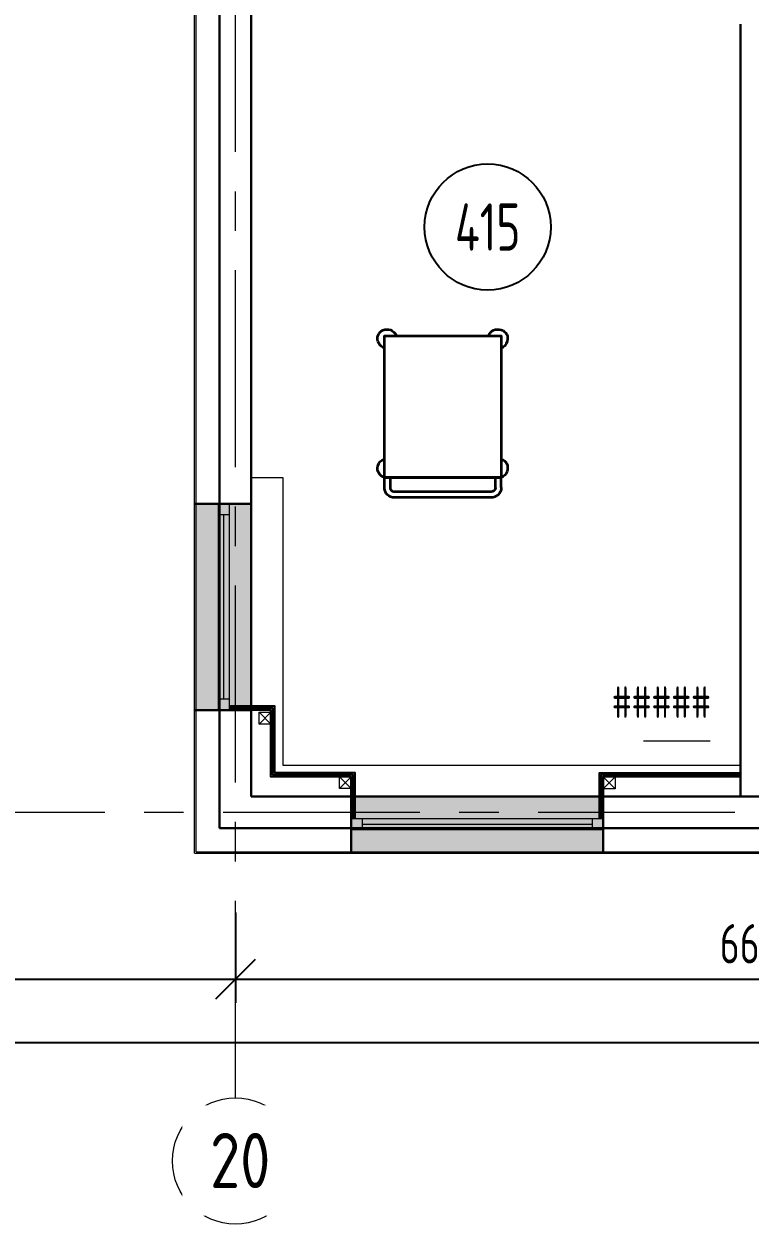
# Model space of a CAD drawing. Header units: millimetres. Extents: x -13407 to 8937287, y -2611 to 109271.
# Drawn here: x 54173 to 58782, y -2611 to 5000 of the extents above; entities that cross this region are included whole.
import ezdxf
from ezdxf import colors
from ezdxf.entities.mleader import LeaderData, LeaderLine
from ezdxf.enums import TextEntityAlignment as Align
from ezdxf.math import Vec2, Vec3

# ---------------------------------------------------------------- set-up
doc = ezdxf.new("R2010")
doc.units = ezdxf.units.MM
doc.linetypes.add('CENTER', pattern=[2, 1.25, -0.25, 0.25, -0.25])
for name, color, linetype, lineweight in [('_0', 250, 'Continuous', 9), ('_ТХ_обор_комп принт', 30, 'Continuous', 13), ('АР_Маркер экспликации', 239, 'Continuous', 13), ('АР_Навесной фасад', 5, 'Continuous', 5), ('АР_Номер помещения', 1, 'Continuous', 25), ('АР_Окна БЛОК', 250, 'Continuous', 13), ('АР_Оси', 193, 'Continuous', 9), ('АР_Оси размеры', 164, 'Continuous', 9), ('АР_Отметки', 250, 'Continuous', 15), ('АР_Перегородки газоблок', 165, 'Continuous', 30), ('АР_Подоконники', 163, 'Continuous', 9), ('АР_Помещения_площадь', 19, 'Continuous', 9), ('АР_Сущ Несущая стена', 202, 'Continuous', 30), ('СТЕНЫ кирпич ЛИДЕР', 250, 'Continuous', 15)]:
    doc.layers.add(name, color=color, linetype=linetype, lineweight=lineweight)
doc.styles.add('ISOCPEUR', font='isocpeur.ttf', dxfattribs={"width": 0.7})
doc.styles.get("Standard").update_dxf_attribs({"font": 'arial.ttf'})
doc.styles.add('ГОСТ 2.304', font='isocpeur.ttf', dxfattribs={"width": 0.7})
doc.dimstyles.new('СПДС', dxfattribs={"dimscale": 100, "dimtxt": 2.5, "dimasz": 2.5, "dimexe": 1.5, "dimexo": 0, "dimgap": 1, "dimtad": 1, "dimdec": 0, "dimrnd": 1, "dimtxsty": 'ГОСТ 2.304', "dimblk": 'OBLIQUE', "dimcen": 2.5, "dimdle": 1.5, "dimadec": 0, "dimazin": 2, "dimtfac": 0.75, "dimtdec": 0, "dimtmove": 1, "dimatfit": 3, "dimfxl": 1, "dimtolj": 1, "dimarcsym": 1})

# ---------------------------------------------------------------- blocks, each defined once
blk = doc.blocks.new('*U58')
at = {"true_color": 0xffffff}
h = blk.add_hatch(color=7, dxfattribs=at)
h.dxf.hatch_style = 1
h.paths.add_polyline_path([(-1600, -140), (0, -140), (0, 220), (-1600, 220)])
at = {"lineweight": 30}
for p, q in [((-1600, -140), (-1600, 220)), ((0, -140), (0, 220))]:
    blk.add_line(p, q, dxfattribs=at)
for p, q in [((0, 220), (-1600, 220)), ((-1600, 70), (0, 70)), ((-1600, 0), (0, 0)), ((-1530, 0), (-1530, 70)), ((-1530, 35), (-70, 35)), ((-70, 0), (-70, 70)), ((-1600, -140), (0, -140)), ((-1600, -140), (-1600, -140)), ((-1600, -140), (-1600, -140)), ((0, -140), (0, -140)), ((0, -140), (0, -140))]:
    blk.add_line(p, q)
blk = doc.blocks.new('*U59')
at = {"true_color": 0xffffff}
h = blk.add_hatch(color=7, dxfattribs=at)
h.dxf.hatch_style = 1
h.paths.add_polyline_path([(-1310, -140), (0, -140), (0, 220), (-1310, 220)])
at = {"lineweight": 30}
for p, q in [((-1310, -140), (-1310, 220)), ((0, -140), (0, 220))]:
    blk.add_line(p, q, dxfattribs=at)
for p, q in [((0, 220), (-1310, 220)), ((-1310, 70), (0, 70)), ((-1310, 0), (0, 0)), ((-1240, 0), (-1240, 70)), ((-1240, 35), (-70, 35)), ((-70, 0), (-70, 70)), ((-1310, -140), (0, -140)), ((-1310, -140), (-1310, -140)), ((-1310, -140), (-1310, -140)), ((0, -140), (0, -140)), ((0, -140), (0, -140))]:
    blk.add_line(p, q)
blk = doc.blocks.new('_Oblique')
at = {"color": 0, "linetype": 'ByBlock', "lineweight": -2}
blk.add_line((-0.5, -0.5), (0.5, 0.5), dxfattribs=at)
blk = doc.blocks.new('*D169')
at = {"layer": 'АР_Оси размеры', "color": 0, "lineweight": -2, "ltscale": 100, "transparency": 16777216}
for p, q in [((51365, -636.5), (51365, -1208.6)), ((55515, -636.5), (55515, -1208.6)), ((51215, -1058.6), (55665, -1058.6))]:
    blk.add_line(p, q, dxfattribs=at)
at = {"layer": 'АР_Оси размеры', "color": 0, "lineweight": -2, "ltscale": 100, "transparency": 16777216, "xscale": 250, "yscale": 250, "zscale": 250, "rotation": 180}
blk.add_blockref('_Oblique', (51365, -1058.6), dxfattribs=at)
at = {"layer": 'АР_Оси размеры', "color": 0, "lineweight": -2, "ltscale": 100, "transparency": 16777216, "xscale": 250, "yscale": 250, "zscale": 250}
blk.add_blockref('_Oblique', (55515, -1058.6), dxfattribs=at)
at = {"layer": 'АР_Оси размеры', "color": 0, "ltscale": 100, "transparency": 16777216, "insert": (53440, -833.6), "char_height": 250, "attachment_point": 5, "style": 'ГОСТ 2.304'}
blk.add_mtext('\\A1;4150', dxfattribs=at)
blk = doc.blocks.new('*D170')
at = {"layer": 'АР_Оси размеры', "color": 0, "lineweight": -2, "ltscale": 100, "transparency": 16777216}
for p, q in [((55515, -636.5), (55515, -1208.6)), ((62165, -636.5), (62165, -1208.6)), ((55365, -1058.6), (62315, -1058.6))]:
    blk.add_line(p, q, dxfattribs=at)
at = {"layer": 'АР_Оси размеры', "color": 0, "lineweight": -2, "ltscale": 100, "transparency": 16777216, "xscale": 250, "yscale": 250, "zscale": 250, "rotation": 180}
blk.add_blockref('_Oblique', (55515, -1058.6), dxfattribs=at)
at = {"layer": 'АР_Оси размеры', "color": 0, "lineweight": -2, "ltscale": 100, "transparency": 16777216, "xscale": 250, "yscale": 250, "zscale": 250}
blk.add_blockref('_Oblique', (62165, -1058.6), dxfattribs=at)
at = {"layer": 'АР_Оси размеры', "color": 0, "ltscale": 100, "transparency": 16777216, "insert": (58840, -833.6), "char_height": 250, "attachment_point": 5, "style": 'ГОСТ 2.304'}
blk.add_mtext('\\A1;6650', dxfattribs=at)
blk = doc.blocks.new('*D159')
at = {"layer": 'АР_Оси размеры', "color": 0, "lineweight": -2, "ltscale": 100, "transparency": 16777216}
for p, q in [((0, -1786.3), (0, -1310.7)), ((68415, -1786.3), (68415, -1310.7)), ((-150, -1460.7), (68565, -1460.7))]:
    blk.add_line(p, q, dxfattribs=at)
at = {"layer": 'АР_Оси размеры', "color": 0, "lineweight": -2, "ltscale": 100, "transparency": 16777216, "xscale": 250, "yscale": 250, "zscale": 250, "rotation": 180}
blk.add_blockref('_Oblique', (0, -1460.7), dxfattribs=at)
at = {"layer": 'АР_Оси размеры', "color": 0, "lineweight": -2, "ltscale": 100, "transparency": 16777216, "xscale": 250, "yscale": 250, "zscale": 250}
blk.add_blockref('_Oblique', (68415, -1460.7), dxfattribs=at)
at = {"layer": 'АР_Оси размеры', "color": 0, "ltscale": 100, "transparency": 16777216, "insert": (34207.5, -1235.7), "char_height": 250, "attachment_point": 5, "style": 'ГОСТ 2.304'}
blk.add_mtext('\\A1;68415', dxfattribs=at)
blk = doc.blocks.new('*U45')
at = {"layer": 'АР_Номер помещения', "color": 7}
blk.add_circle((-22963.3, 545), 400, dxfattribs=at)
at = {"layer": 'АР_Помещения_площадь', "color": 7}
blk.add_line((-21551, -2715.4), (-21973.3, -2715.4), dxfattribs=at)
at = {"color": 7, "style": 'ISOCPEUR', "width": 0.7, "flags": 1}
blk.add_attdef('КАТЕГОРИЯ', (-499.2, -2092.2), '', height=250, dxfattribs=at)
at = {"layer": 'АР_Номер помещения', "color": 7, "style": 'ISOCPEUR', "width": 0.7}
blk.add_attdef('НОМЕР_ПОМЕЩЕНИЯ', text='', height=300, dxfattribs=at).set_placement((-22963.3, 545), align=Align.MIDDLE_CENTER)
at = {"layer": 'АР_Помещения_площадь', "color": 7, "lineweight": 30, "width": 0.7, "flags": 104}
blk.add_attdef('ИМЯ_ПОМЕЩЕНИЯ', text='', height=100, dxfattribs=at).set_placement((157.6, 1217.1), align=Align.MIDDLE_CENTER)
at = {"layer": 'АР_Помещения_площадь', "color": 7, "style": 'ISOCPEUR', "width": 0.7}
blk.add_attdef('ПЛОЩАДЬ_ПОМЕЩЕНИЯ', text='', height=200, dxfattribs=at).set_placement((-21546.1, -2468.9), align=Align.MIDDLE_RIGHT)
blk = doc.blocks.new('_DotSmall')
at = {"color": 0, "linetype": 'ByBlock', "const_width": 0.5}
blk.add_lwpolyline([(-0.0625, 0, 1), (0.0625, 0, 1)], format="xyb", close=True, dxfattribs=at)
blk = doc.blocks.new('A$Ce02d65bd')
at = {"ltscale": 100}
for points in [[(0, 0), (0, 75), (75, 75), (75, 0), (0, 0)], [(0, 0), (75, 75)], [(0, 75), (75, 0)]]:
    blk.add_lwpolyline(points, dxfattribs=at)
blk = doc.blocks.new('У063-2')
at = {"layer": '_ТХ_обор_комп принт', "lineweight": 35}
blk.add_lwpolyline([(68857.7, 41841.1), (68857.7, 41100.3), (67958.2, 41100.3), (67958.2, 41841.1)], close=True, dxfattribs=at)
for points in [[(68857.7, 41100.3), (68857.7, 41841.1)], [(68921.2, 41841.1), (68857.7, 41841.1)], [(68921.2, 41804.1), (68857.7, 41804.1)], [(68947.7, 41777.6), (68947.7, 41158.5)], [(68984.7, 41777.6), (68984.7, 41158.5)], [(68921.2, 41137.3), (68857.7, 41137.3)], [(68921.2, 41100.3), (68857.7, 41100.3)]]:
    blk.add_lwpolyline(points, dxfattribs=at)
for points, knots in [([(67958.2, 41761.8), (67926.4, 41772.3), (67910.5, 41804.1), (67921.1, 41841.1), (67931.7, 41872.9), (67963.4, 41888.8), (67995.2, 41878.2), (68016.4, 41872.9), (68032.2, 41857), (68037.5, 41841.1)], [0, 0, 0, 0, 1, 1, 1, 2, 2, 2, 3, 3, 3, 3]), ([(68741.3, 41841.1), (68751.9, 41872.9), (68783.7, 41888.8), (68820.7, 41878.2), (68836.6, 41872.9), (68852.4, 41857), (68857.7, 41841.1)], [0, 0, 0, 0, 1, 1, 1, 2, 2, 2, 2]), ([(68037.5, 41100.3), (68026.9, 41068.5), (67989.9, 41047.4), (67958.2, 41058), (67926.4, 41068.5), (67910.5, 41105.6), (67921.1, 41137.3), (67926.4, 41153.2), (67942.3, 41169.1), (67958.2, 41174.4)], [0, 0, 0, 0, 1, 1, 1, 2, 2, 2, 3, 3, 3, 3]), ([(68984.7, 41163.8), (68984.7, 41126.8), (68958.3, 41100.3), (68926.5, 41100.3), (68926.5, 41100.3), (68926.5, 41100.3), (68921.2, 41100.3)], [0, 0, 0, 0, 1, 1, 1, 2, 2, 2, 2]), ([(68947.7, 41158.5), (68947.7, 41147.9), (68937.1, 41137.3), (68926.5, 41137.3), (68926.5, 41137.3), (68926.5, 41137.3), (68921.2, 41137.3)], [0, 0, 0, 0, 1, 1, 1, 2, 2, 2, 2]), ([(68857.7, 41100.3), (68847.2, 41068.5), (68815.4, 41047.4), (68783.7, 41058), (68762.5, 41063.3), (68746.6, 41079.1), (68741.3, 41100.3)], [0, 0, 0, 0, 1, 1, 1, 2, 2, 2, 2])]:
    blk.add_open_spline(points, degree=3, knots=knots, dxfattribs=at)
for points in [[(68921.2, 41841.1), (68958.3, 41841.1), (68984.7, 41809.4), (68984.7, 41777.6)], [(68921.2, 41804.1), (68937.1, 41804.1), (68947.7, 41788.2), (68947.7, 41777.6)]]:
    blk.add_open_spline(points, degree=3, dxfattribs=at)

msp = doc.modelspace()

# ---------------------------------------------------------------- linework, layer by layer
for points in [[(56275, -40), (56275, 250.8), (55765.7, 250.8), (55765.8, 672.5), (55475, 672.5)], [(56262.5, -40), (56262.5, 238.3), (55753.2, 238.3), (55753.3, 660), (55475, 660)], [(56250, -39.9), (56250, 225.8), (55740.7, 225.8), (55740.8, 647.5), (55475, 647.5)], [(58721.7, 249.2), (57825, 249.2), (57825, -40)], [(58721.7, 236.7), (57837.5, 236.7), (57837.5, -40)], [(58721.7, 224.2), (57850, 224.2), (57850, 17.2)]]:
    msp.add_lwpolyline(points)
at = {"layer": 'АР_Навесной фасад', "ltscale": 100}
for p, q in [((55255, -260), (55255, 6090)), ((55265, -250), (55265, 6100))]:
    msp.add_line(p, q, dxfattribs=at)
at = {"layer": 'АР_Навесной фасад', "color": 18, "ltscale": 100, "true_color": 0x000000}
for points in [[(55255, -260), (68675, -260)], [(55265, -250), (68665, -250)]]:
    msp.add_lwpolyline(points, dxfattribs=at)
at = {"layer": 'АР_Оси', "linetype": 'CENTER', "ltscale": 1000}
for p, q in [((55515, -1811.3), (55515, 32496.2)), ((55515, -1811.3), (55515, 32496.2)), ((-12563.8, 0), (71033.4, 0))]:
    msp.add_line(p, q, dxfattribs=at)
at = {"layer": 'АР_Оси', "ltscale": 0.5}
msp.add_circle((55515, -2211.3), 400, dxfattribs=at)
at = {"layer": 'АР_Перегородки газоблок', "ltscale": 100}
msp.add_lwpolyline([(58721.7, 100), (58721.7, 5000)], dxfattribs=at)
at = {"layer": 'АР_Подоконники', "ltscale": 100}
for p, q in [((55615, 2123.3), (55815, 2123.3)), ((55815, 2123.3), (55815, 300)), ((55815, 300), (58721.7, 300))]:
    msp.add_line(p, q, dxfattribs=at)
at = {"layer": 'АР_Сущ Несущая стена', "ltscale": 100}
for p, q in [((55415, 6250), (55415, -100)), ((55615, 6250), (55615, 100)), ((55615, 100), (68315, 100)), ((55415, -100), (68515, -100))]:
    msp.add_line(p, q, dxfattribs=at)
at = {"layer": 'СТЕНЫ кирпич ЛИДЕР', "linetype": 'Continuous', "ltscale": 100}
msp.add_lwpolyline([(58841.7, 100), (58721.7, 100)], dxfattribs=at)

# ---------------------------------------------------------------- block references
at = {"layer": '_0', "color": 1, "lineweight": -3, "ltscale": 500}
for p, rotation in [((55740.7, 560), 89.99999999999999), ((55740.7, 560), 89.99999999999999), ((56250, 225.8), 180), ((56250, 225.8), 180), ((57925, 224.2), 180)]:
    msp.add_blockref('A$Ce02d65bd', p, dxfattribs=dict(at, rotation=rotation))
at = {"layer": '_ТХ_обор_комп принт', "rotation": 269.9999999999999}
msp.add_blockref('У063-2', (15361.7, 70981.3), dxfattribs=at)
at = {"layer": 'АР_Маркер экспликации', "color": 7}
ref = msp.add_blockref('*U45', (80079.6, 3167.3), dxfattribs=at)
ref.add_attrib('НОМЕР_ПОМЕЩЕНИЯ', '415', dxfattribs={"layer": 'АР_Номер помещения', "color": 7, "height": 300, "style": 'ISOCPEUR', "width": 0.7}).set_placement((57116.3, 3712.3), align=Align.MIDDLE_CENTER)
ref.add_attrib('ПЛОЩАДЬ_ПОМЕЩЕНИЯ', '#####', dxfattribs={"layer": 'АР_Помещения_площадь', "color": 7, "height": 200, "style": 'ISOCPEUR', "width": 0.7}).set_placement((58533.6, 698.4), align=Align.MIDDLE_RIGHT)
at = {"layer": 'АР_Окна БЛОК', "xscale": -1}
for name, p, rotation in [('*U59', (55475, 647.5), 90), ('*U58', (57850, -40), 180)]:
    msp.add_blockref(name, p, dxfattribs=dict(at, rotation=rotation))

# ---------------------------------------------------------------- dimensions: what is measured, and where the dimension line sits
at = {"layer": 'АР_Оси размеры', "ltscale": 100}
for base, p1, p2, picture, middle in [((55515, -1058.6), (51365, -636.5), (55515, -636.5), '*D169', (53440, -833.6)), ((62165, -1058.6), (55515, -636.5), (62165, -636.5), '*D170', (58840, -833.6)), ((68415, -1460.7), (0, -1786.3), (68415, -1786.3), '*D159', (34207.5, -1235.7))]:
    dim = msp.add_linear_dim(base=base, p1=p1, p2=p2, dimstyle='СПДС', dxfattribs=at)
    dim.commit()
    dim.dimension.update_dxf_attribs({"geometry": picture, "text_midpoint": middle})

# ---------------------------------------------------------------- leaders
at = {"layer": 'АР_Отметки'}
ml = msp.add_multileader_mtext('Standard', dxfattribs=at)
ml.set_content('+9,800', color=256, style='ISOCPEUR')
ml.set_leader_properties(color=256, linetype='Continuous', lineweight=-1)
ml.set_arrow_properties(name='DOTSMALL')
ml.build(insert=Vec2(0, 0))
ml.multileader.update_dxf_attribs({"has_text_frame": 1, "text_left_attachment_type": 4, "text_right_attachment_type": 4, "dogleg_length": 100, "arrow_head_size": 180})
ctx = ml.context
ctx.base_point, ctx.char_height, ctx.arrow_head_size, ctx.landing_gap_size, ctx.plane_origin = Vec3(54552.7, 26703.1), 250, 180, 50, Vec3(54303.4, 26042.3)
ctx.left_attachment, ctx.right_attachment = 4, 4
notes = []
notes.append((ctx, [(0, (0, 0, 0), (0, 0), (1, 0), 1, [])]))
ctx.mtext.insert, ctx.mtext.width, ctx.mtext.line_spacing_style, ctx.mtext.flow_direction = Vec3(54602.7, 27036.4), 852.697, 2, 5
ml = msp.add_multileader_mtext('Standard', dxfattribs=at)
ml.set_content('+9,800', color=256, style='ISOCPEUR')
ml.set_leader_properties(color=256, linetype='Continuous', lineweight=-1)
ml.set_arrow_properties(name='DOTSMALL')
ml.build(insert=Vec2(0, 0))
ml.multileader.update_dxf_attribs({"has_text_frame": 1, "text_left_attachment_type": 4, "text_right_attachment_type": 4, "dogleg_length": 100, "arrow_head_size": 180})
ctx = ml.context
ctx.base_point, ctx.char_height, ctx.arrow_head_size, ctx.landing_gap_size, ctx.plane_origin = Vec3(54552.7, 26703.1), 250, 180, 50, Vec3(54303.4, 26042.3)
ctx.left_attachment, ctx.right_attachment = 4, 4
notes.append((ctx, [(0, (0, 0, 0), (0, 0), (1, 0), 1, [])]))
ctx.mtext.insert, ctx.mtext.width, ctx.mtext.line_spacing_style, ctx.mtext.flow_direction = Vec3(54602.7, 27036.4), 852.697, 2, 5
ml = msp.add_multileader_mtext('Standard', dxfattribs=at)
ml.set_content('+11,900', color=256, style='ISOCPEUR')
ml.set_leader_properties(color=256, linetype='Continuous', lineweight=-1)
ml.set_arrow_properties(name='DOTSMALL')
ml.build(insert=Vec2(0, 0))
ml.multileader.update_dxf_attribs({"has_text_frame": 1, "text_left_attachment_type": 4, "text_right_attachment_type": 4, "dogleg_length": 100, "arrow_head_size": 180})
ctx = ml.context
ctx.base_point, ctx.char_height, ctx.arrow_head_size, ctx.landing_gap_size, ctx.plane_origin = Vec3(59621, 1806.9), 250, 180, 50, Vec3(84857, -10340.6)
ctx.left_attachment, ctx.right_attachment = 4, 4
notes.append((ctx, [(0, (0, 0, 0), (0, 0), (1, 0), 1, [])]))
ctx.mtext.insert, ctx.mtext.rotation, ctx.mtext.width, ctx.mtext.line_spacing_style, ctx.mtext.flow_direction = Vec3(59671, 2140.2), 6.283185, 852.697, 2, 5
for ctx, leaders in notes:
    for number, flags, end, landing, length, lines in leaders:
        leader = LeaderData()
        leader.index, (leader.has_last_leader_line, leader.has_dogleg_vector, leader.attachment_direction) = number, flags
        leader.last_leader_point, leader.dogleg_vector, leader.dogleg_length = Vec3(end), Vec3(landing), length
        for number, points, colour, breaks in lines:
            line = LeaderLine()
            line.index, line.vertices, line.color, line.breaks = number, Vec3.list(points), colors.encode_raw_color(colour), breaks
            leader.lines.append(line)
        ctx.leaders.append(leader)

# ---------------------------------------------------------------- next in the draw order: texts
at = {"layer": 'АР_Оси', "insert": (55353.7, -2033.5), "char_height": 350, "width": 392.561, "attachment_point": 1, "line_spacing_factor": 1.149209, "style": 'ГОСТ 2.304', "bg_fill": 2}
msp.add_mtext('{\\W0.8;20}', dxfattribs=at)

doc.saveas('drawing.dxf')
